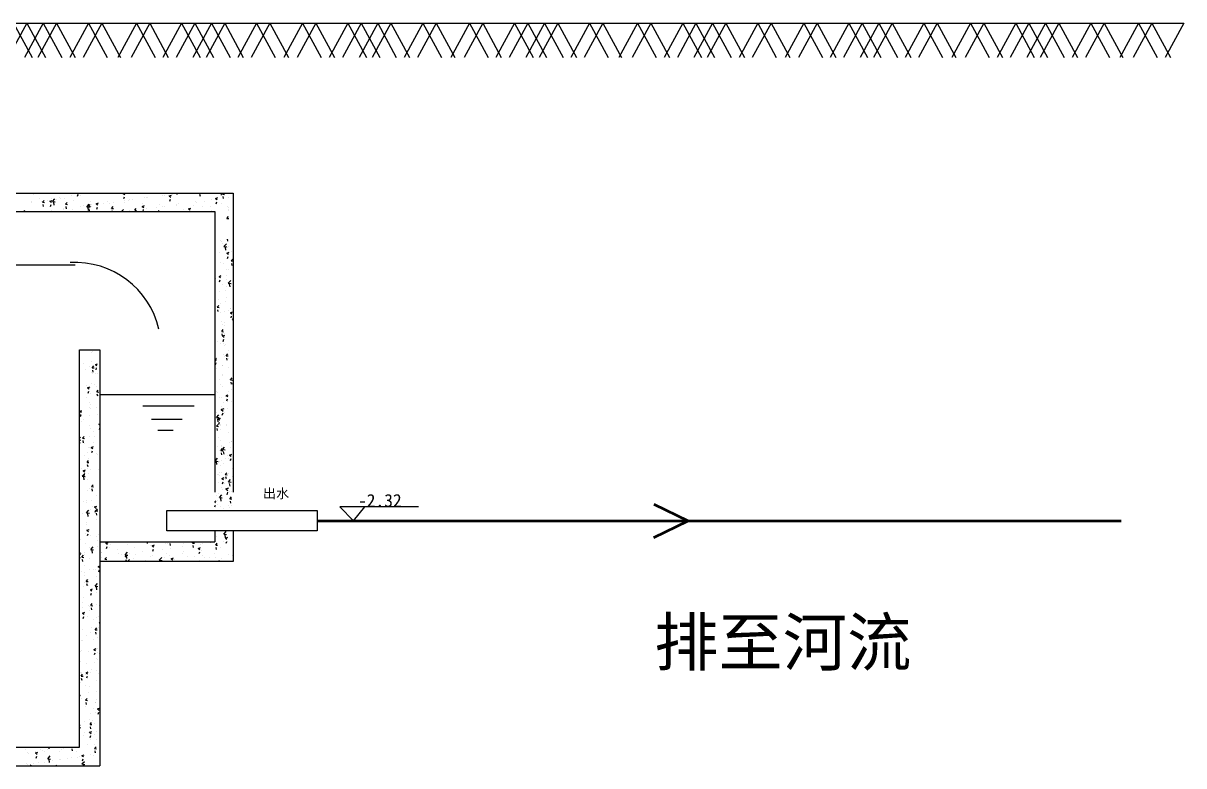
# Model space of a CAD drawing. Header units: inches. Extents: x -343134 to -190334, y -250018 to -182064.
# Drawn here: x -201167 to -190334, y -193351 to -186421 of the extents above; entities that cross this region are included whole.
import ezdxf

# ---------------------------------------------------------------- set-up
doc = ezdxf.new("R2010")
doc.units = ezdxf.units.IN
doc.header["$MEASUREMENT"] = 0
doc.linetypes.add('DASHDOT', pattern=[1, 0.5, -0.25, 0, -0.25])

# ---------------------------------------------------------------- blocks, each defined once
blk = doc.blocks.new('4')
at = {"ltscale": 5}
for p, q in [((50062.334, -10689.083), (50066.474, -10689.083)), ((50064.591, -10689.087), (50064.592, -10689.083)), ((50065.156, -10689.084), (50065.156, -10689.084)), ((50065.447, -10689.086), (50065.456, -10689.083)), ((50065.447, -10689.086), (50065.462, -10689.096)), ((50065.953, -10689.097), (50065.95, -10689.083)), ((50065.972, -10689.084), (50065.972, -10689.084)), ((50066.228, -10689.087), (50066.228, -10689.087)), ((50066.365, -10689.102), (50066.363, -10689.083)), ((50066.374, -10689.094), (50066.384, -10689.083)), ((50066.474, -10689.083), (50066.474, -10691.876)), ((50064.589, -10689.159), (50064.589, -10689.159)), ((50064.591, -10689.172), (50064.591, -10689.172)), ((50064.613, -10689.1), (50064.613, -10689.1)), ((50064.663, -10689.138), (50064.663, -10689.138)), ((50064.685, -10689.166), (50064.685, -10689.166)), ((50064.694, -10689.169), (50064.709, -10689.152)), ((50064.694, -10689.169), (50064.712, -10689.171)), ((50064.703, -10689.21), (50064.7, -10689.191)), ((50064.745, -10689.151), (50064.745, -10689.151)), ((50064.764, -10689.159), (50064.785, -10689.151)), ((50064.764, -10689.159), (50064.779, -10689.169)), ((50064.77, -10689.208), (50064.776, -10689.19)), ((50064.778, -10689.134), (50064.778, -10689.134)), ((50064.787, -10689.161), (50064.81, -10689.137)), ((50064.787, -10689.161), (50064.813, -10689.165)), ((50064.804, -10689.196), (50064.801, -10689.168)), ((50064.823, -10689.145), (50064.823, -10689.145)), ((50064.853, -10689.124), (50064.853, -10689.124)), ((50064.86, -10689.136), (50064.86, -10689.136)), ((50064.897, -10689.132), (50064.897, -10689.132)), ((50064.909, -10689.188), (50064.924, -10689.171)), ((50064.909, -10689.188), (50064.927, -10689.19)), ((50064.967, -10689.109), (50064.967, -10689.109)), ((50064.984, -10689.152), (50064.984, -10689.152)), ((50065.022, -10689.111), (50065.028, -10689.093)), ((50065.034, -10689.106), (50065.034, -10689.106)), ((50065.053, -10689.11), (50065.053, -10689.11)), ((50065.107, -10689.211), (50065.13, -10689.186)), ((50065.125, -10689.207), (50065.139, -10689.19)), ((50065.144, -10689.159), (50065.144, -10689.159)), ((50065.152, -10689.193), (50065.152, -10689.193)), ((50065.195, -10689.183), (50065.216, -10689.175)), ((50065.195, -10689.183), (50065.21, -10689.193)), ((50065.203, -10689.188), (50065.203, -10689.188)), ((50065.207, -10689.088), (50065.207, -10689.088)), ((50065.266, -10689.178), (50065.266, -10689.178)), ((50065.304, -10689.165), (50065.304, -10689.165)), ((50065.324, -10689.181), (50065.324, -10689.181)), ((50065.355, -10689.169), (50065.355, -10689.169)), ((50065.453, -10689.135), (50065.459, -10689.117)), ((50065.456, -10689.153), (50065.456, -10689.153)), ((50065.464, -10689.172), (50065.464, -10689.172)), ((50065.499, -10689.151), (50065.499, -10689.151)), ((50065.51, -10689.147), (50065.51, -10689.147)), ((50065.531, -10689.143), (50065.531, -10689.143)), ((50065.624, -10689.179), (50065.624, -10689.179)), ((50065.644, -10689.128), (50065.644, -10689.128)), ((50065.664, -10689.125), (50065.664, -10689.125)), ((50065.674, -10689.12), (50065.674, -10689.12)), ((50065.784, -10689.186), (50065.784, -10689.186)), ((50065.816, -10689.106), (50065.816, -10689.106)), ((50065.834, -10689.103), (50065.834, -10689.103)), ((50065.849, -10689.09), (50065.849, -10689.09)), ((50065.878, -10689.11), (50065.899, -10689.102)), ((50065.878, -10689.11), (50065.893, -10689.12)), ((50065.884, -10689.159), (50065.89, -10689.141)), ((50065.909, -10689.093), (50065.909, -10689.093)), ((50065.944, -10689.192), (50065.944, -10689.192)), ((50065.968, -10689.184), (50065.968, -10689.184)), ((50066.122, -10689.162), (50066.122, -10689.162)), ((50066.133, -10689.172), (50066.133, -10689.172)), ((50066.168, -10689.116), (50066.164, -10689.097)), ((50066.208, -10689.162), (50066.208, -10689.162)), ((50066.274, -10689.143), (50066.274, -10689.143)), ((50066.309, -10689.134), (50066.33, -10689.126)), ((50066.309, -10689.134), (50066.324, -10689.144)), ((50066.315, -10689.183), (50066.321, -10689.165)), ((50066.322, -10689.147), (50066.322, -10689.147)), ((50066.361, -10689.179), (50066.361, -10689.179)), ((50066.374, -10689.094), (50066.392, -10689.096)), ((50066.383, -10689.135), (50066.38, -10689.116)), ((50066.388, -10689.094), (50066.388, -10689.094)), ((50066.429, -10689.121), (50066.429, -10689.121)), ((50064.231, -10689.254), (50066.302, -10689.254)), ((50064.515, -10689.254), (50064.533, -10689.247)), ((50064.699, -10689.252), (50064.699, -10689.252)), ((50064.742, -10689.251), (50064.742, -10689.251)), ((50064.774, -10689.243), (50064.774, -10689.243)), ((50064.888, -10689.228), (50064.888, -10689.228)), ((50064.893, -10689.232), (50064.893, -10689.232)), ((50064.919, -10689.229), (50064.915, -10689.21)), ((50064.974, -10689.241), (50064.974, -10689.241)), ((50065.049, -10689.209), (50065.049, -10689.209)), ((50065.077, -10689.203), (50065.077, -10689.203)), ((50065.107, -10689.211), (50065.134, -10689.215)), ((50065.124, -10689.246), (50065.121, -10689.217)), ((50065.125, -10689.207), (50065.142, -10689.208)), ((50065.134, -10689.248), (50065.13, -10689.229)), ((50065.149, -10689.211), (50065.149, -10689.211)), ((50065.201, -10689.232), (50065.207, -10689.214)), ((50065.34, -10689.226), (50065.354, -10689.208)), ((50065.34, -10689.226), (50065.358, -10689.227)), ((50065.347, -10689.254), (50065.345, -10689.248)), ((50065.433, -10689.254), (50065.45, -10689.236)), ((50065.507, -10689.246), (50065.507, -10689.246)), ((50065.555, -10689.244), (50065.569, -10689.227)), ((50065.555, -10689.244), (50065.573, -10689.246)), ((50065.565, -10689.246), (50065.565, -10689.246)), ((50065.626, -10689.207), (50065.647, -10689.199)), ((50065.626, -10689.207), (50065.641, -10689.217)), ((50065.633, -10689.254), (50065.638, -10689.238)), ((50065.661, -10689.225), (50065.661, -10689.225)), ((50065.755, -10689.221), (50065.755, -10689.221)), ((50065.778, -10689.254), (50065.785, -10689.246)), ((50065.812, -10689.206), (50065.812, -10689.206)), ((50065.83, -10689.212), (50065.83, -10689.212)), ((50065.944, -10689.197), (50065.944, -10689.197)), ((50066.011, -10689.239), (50066.011, -10689.239)), ((50066.057, -10689.231), (50066.078, -10689.223)), ((50066.057, -10689.231), (50066.072, -10689.241)), ((50066.105, -10689.199), (50066.105, -10689.199)), ((50066.186, -10689.209), (50066.186, -10689.209)), ((50066.265, -10689.206), (50066.265, -10689.206)), ((50066.27, -10689.243), (50066.27, -10689.243)), ((50066.302, -10689.254), (50066.302, -10691.876)), ((50066.416, -10689.32), (50066.43, -10689.303)), ((50066.425, -10689.213), (50066.425, -10689.213)), ((50066.426, -10689.221), (50066.426, -10689.221)), ((50066.432, -10689.24), (50066.432, -10689.24)), ((50066.433, -10689.245), (50066.433, -10689.245)), ((50066.416, -10689.32), (50066.434, -10689.321)), ((50066.422, -10689.321), (50066.422, -10689.321)), ((50066.425, -10689.532), (50066.421, -10689.513)), ((50066.428, -10689.52), (50066.428, -10689.52)), ((50066.353, -10689.53), (50066.353, -10689.53)), ((50066.367, -10689.538), (50066.367, -10689.538)), ((50066.373, -10689.552), (50066.373, -10689.552)), ((50066.388, -10689.581), (50066.411, -10689.556)), ((50066.388, -10689.581), (50066.414, -10689.585)), ((50066.405, -10689.616), (50066.402, -10689.587)), ((50066.419, -10689.592), (50066.419, -10689.592)), ((50066.43, -10689.578), (50066.43, -10689.578)), ((50066.463, -10689.624), (50066.463, -10689.624)), ((50066.307, -10689.69), (50066.307, -10689.69)), ((50066.349, -10689.638), (50066.349, -10689.638)), ((50066.36, -10689.731), (50066.36, -10689.731)), ((50066.415, -10689.644), (50066.436, -10689.636)), ((50066.415, -10689.644), (50066.43, -10689.654)), ((50066.415, -10689.692), (50066.415, -10689.692)), ((50066.421, -10689.693), (50066.427, -10689.675)), ((50066.457, -10689.717), (50066.472, -10689.7)), ((50066.457, -10689.717), (50066.474, -10689.718)), ((50066.467, -10689.697), (50066.467, -10689.697)), ((50056.93, -10689.754), (50064.999, -10689.753)), ((50066.384, -10689.742), (50066.384, -10689.742)), ((50066.411, -10689.792), (50066.411, -10689.792)), ((50066.432, -10689.797), (50066.432, -10689.797)), ((50066.466, -10689.758), (50066.463, -10689.739)), ((50066.305, -10689.86), (50066.305, -10689.86)), ((50066.312, -10689.884), (50066.312, -10689.884)), ((50066.342, -10689.861), (50066.363, -10689.853)), ((50066.342, -10689.861), (50066.357, -10689.872)), ((50066.348, -10689.911), (50066.354, -10689.893)), ((50066.372, -10689.932), (50066.372, -10689.932)), ((50066.408, -10689.892), (50066.408, -10689.892)), ((50066.409, -10689.85), (50066.409, -10689.85)), ((50066.416, -10689.954), (50066.416, -10689.954)), ((50066.427, -10689.923), (50066.451, -10689.898)), ((50066.427, -10689.923), (50066.454, -10689.927)), ((50066.445, -10689.958), (50066.441, -10689.929)), ((50066.472, -10689.89), (50066.472, -10689.89)), ((50066.349, -10690.003), (50066.349, -10690.003)), ((50066.404, -10689.991), (50066.404, -10689.991)), ((50066.412, -10690.062), (50066.412, -10690.062)), ((50066.325, -10690.149), (50066.34, -10690.132)), ((50066.325, -10690.149), (50066.343, -10690.151)), ((50066.337, -10690.072), (50066.337, -10690.072)), ((50066.36, -10690.111), (50066.36, -10690.111)), ((50066.4, -10690.091), (50066.4, -10690.091)), ((50066.447, -10690.165), (50066.447, -10690.165)), ((50066.451, -10690.163), (50066.451, -10690.163)), ((50066.334, -10690.19), (50066.331, -10690.172)), ((50066.333, -10690.18), (50066.333, -10690.18)), ((50066.354, -10690.196), (50066.354, -10690.196)), ((50066.397, -10690.191), (50066.397, -10690.191)), ((50066.431, -10690.177), (50066.431, -10690.177)), ((50066.448, -10690.2), (50066.469, -10690.192)), ((50066.448, -10690.2), (50066.463, -10690.21)), ((50066.454, -10690.249), (50066.46, -10690.231)), ((50066.467, -10690.265), (50066.474, -10690.258)), ((50066.467, -10690.265), (50066.474, -10690.266)), ((50066.367, -10690.375), (50066.381, -10690.358)), ((50066.367, -10690.375), (50066.385, -10690.377)), ((50066.368, -10690.284), (50066.368, -10690.284)), ((50066.371, -10690.312), (50066.371, -10690.312)), ((50066.391, -10690.315), (50066.391, -10690.315)), ((50066.393, -10690.291), (50066.393, -10690.291)), ((50066.332, -10690.469), (50066.332, -10690.469)), ((50066.359, -10690.491), (50066.359, -10690.491)), ((50066.376, -10690.416), (50066.373, -10690.397)), ((50066.375, -10690.417), (50066.396, -10690.409)), ((50066.375, -10690.417), (50066.39, -10690.427)), ((50066.381, -10690.467), (50066.387, -10690.448)), ((50066.386, -10690.491), (50066.386, -10690.491)), ((50066.389, -10690.391), (50066.389, -10690.391)), ((50066.399, -10690.495), (50066.399, -10690.495)), ((50065.039, -10694.254), (50065.039, -10690.547)), ((50065.039, -10690.547), (50065.231, -10690.547)), ((50065.041, -10690.566), (50065.041, -10690.566)), ((50065.152, -10690.574), (50065.152, -10690.574)), ((50065.154, -10690.551), (50065.154, -10690.551)), ((50065.159, -10690.558), (50065.159, -10690.558)), ((50065.231, -10690.547), (50065.231, -10694.254)), ((50065.231, -10690.547), (50065.231, -10694.254)), ((50065.231, -10690.547), (50065.231, -10694.428)), ((50066.382, -10690.591), (50066.382, -10690.591)), ((50066.396, -10690.509), (50066.396, -10690.509)), ((50066.396, -10690.604), (50066.396, -10690.604)), ((50066.409, -10690.601), (50066.423, -10690.584)), ((50066.409, -10690.601), (50066.426, -10690.602)), ((50066.431, -10690.556), (50066.431, -10690.556)), ((50065.075, -10690.67), (50065.075, -10690.67)), ((50065.134, -10690.701), (50065.134, -10690.701)), ((50065.156, -10690.658), (50065.156, -10690.658)), ((50065.159, -10690.714), (50065.174, -10690.696)), ((50065.188, -10690.684), (50065.209, -10690.676)), ((50065.188, -10690.684), (50065.203, -10690.694)), ((50066.302, -10690.635), (50066.323, -10690.627)), ((50066.302, -10690.635), (50066.317, -10690.645)), ((50066.308, -10690.684), (50066.314, -10690.666)), ((50066.32, -10690.614), (50066.32, -10690.614)), ((50066.37, -10690.691), (50066.37, -10690.691)), ((50066.378, -10690.69), (50066.378, -10690.69)), ((50066.418, -10690.642), (50066.414, -10690.623)), ((50066.43, -10690.707), (50066.43, -10690.707)), ((50066.433, -10690.628), (50066.433, -10690.628)), ((50065.093, -10690.727), (50065.093, -10690.727)), ((50065.152, -10690.758), (50065.152, -10690.758)), ((50065.157, -10690.767), (50065.157, -10690.767)), ((50065.159, -10690.713), (50065.177, -10690.715)), ((50065.168, -10690.754), (50065.165, -10690.736)), ((50065.186, -10690.763), (50065.186, -10690.763)), ((50065.194, -10690.733), (50065.2, -10690.715)), ((50065.206, -10690.767), (50065.206, -10690.767)), ((50066.317, -10690.722), (50066.317, -10690.722)), ((50066.375, -10690.781), (50066.375, -10690.781)), ((50066.375, -10690.79), (50066.375, -10690.79)), ((50066.45, -10690.826), (50066.465, -10690.809)), ((50065.107, -10690.881), (50065.107, -10690.881)), ((50065.115, -10690.901), (50065.136, -10690.893)), ((50065.115, -10690.901), (50065.13, -10690.911)), ((50065.146, -10690.902), (50065.146, -10690.902)), ((50065.148, -10690.858), (50065.148, -10690.858)), ((50065.182, -10690.871), (50065.182, -10690.871)), ((50065.194, -10690.886), (50065.194, -10690.886)), ((50065.201, -10690.939), (50065.215, -10690.922)), ((50066.351, -10690.825), (50066.351, -10690.825)), ((50066.358, -10690.87), (50066.358, -10690.87)), ((50066.371, -10690.89), (50066.371, -10690.89)), ((50066.438, -10690.821), (50066.438, -10690.821)), ((50066.45, -10690.826), (50066.468, -10690.828)), ((50066.459, -10690.867), (50066.456, -10690.849)), ((50066.462, -10690.919), (50066.462, -10690.919)), ((50066.47, -10690.867), (50066.474, -10690.855)), ((50065.103, -10690.99), (50065.103, -10690.99)), ((50065.121, -10690.95), (50065.127, -10690.932)), ((50065.145, -10690.958), (50065.145, -10690.958)), ((50065.201, -10690.939), (50065.219, -10690.941)), ((50065.21, -10690.98), (50065.206, -10690.961)), ((50065.217, -10690.975), (50065.217, -10690.975)), ((50065.231, -10690.964), (50066.302, -10690.964)), ((50066.315, -10690.934), (50066.315, -10690.934)), ((50066.329, -10690.941), (50066.329, -10690.941)), ((50066.349, -10690.992), (50066.349, -10690.992)), ((50066.367, -10690.99), (50066.367, -10690.99)), ((50066.383, -10691.037), (50066.383, -10691.037)), ((50066.405, -10690.983), (50066.405, -10690.983)), ((50066.408, -10690.973), (50066.429, -10690.965)), ((50066.408, -10690.973), (50066.423, -10690.983)), ((50066.414, -10691.022), (50066.421, -10691.004)), ((50066.425, -10691.029), (50066.425, -10691.029)), ((50066.43, -10690.936), (50066.43, -10690.936)), ((50066.458, -10691.027), (50066.458, -10691.027)), ((50065.039, -10691.132), (50065.042, -10691.129)), ((50065.042, -10691.119), (50065.063, -10691.111)), ((50065.042, -10691.119), (50065.057, -10691.129)), ((50065.133, -10691.081), (50065.133, -10691.081)), ((50065.135, -10691.04), (50065.135, -10691.04)), ((50065.138, -10691.093), (50065.138, -10691.093)), ((50065.141, -10691.058), (50065.141, -10691.058)), ((50065.199, -10691.08), (50065.199, -10691.08)), ((50065.632, -10691.069), (50066.109, -10691.069)), ((50066.32, -10691.127), (50066.32, -10691.127)), ((50066.361, -10691.104), (50066.389, -10691.093)), ((50066.361, -10691.104), (50066.381, -10691.118)), ((50066.364, -10691.09), (50066.364, -10691.09)), ((50066.369, -10691.071), (50066.369, -10691.071)), ((50066.372, -10691.157), (50066.381, -10691.133)), ((50066.379, -10691.146), (50066.379, -10691.146)), ((50066.395, -10691.13), (50066.395, -10691.13)), ((50066.417, -10691.094), (50066.417, -10691.094)), ((50065.039, -10691.147), (50065.045, -10691.148)), ((50065.048, -10691.168), (50065.054, -10691.15)), ((50065.059, -10691.211), (50065.059, -10691.211)), ((50065.076, -10691.192), (50065.076, -10691.192)), ((50065.137, -10691.157), (50065.137, -10691.157)), ((50065.205, -10691.147), (50065.205, -10691.147)), ((50065.221, -10691.239), (50065.231, -10691.236)), ((50065.221, -10691.239), (50065.231, -10691.246)), ((50065.713, -10691.192), (50065.999, -10691.192)), ((50066.304, -10691.156), (50066.304, -10691.156)), ((50066.318, -10691.259), (50066.333, -10691.242)), ((50066.319, -10691.177), (50066.339, -10691.154)), ((50066.319, -10691.177), (50066.343, -10691.179)), ((50066.327, -10691.187), (50066.327, -10691.187)), ((50066.334, -10691.219), (50066.33, -10691.194)), ((50066.335, -10691.191), (50066.356, -10691.183)), ((50066.335, -10691.191), (50066.35, -10691.201)), ((50066.341, -10691.24), (50066.348, -10691.222)), ((50066.345, -10691.209), (50066.345, -10691.209)), ((50066.357, -10691.246), (50066.357, -10691.246)), ((50066.357, -10691.25), (50066.357, -10691.25)), ((50066.36, -10691.19), (50066.36, -10691.19)), ((50066.411, -10691.241), (50066.411, -10691.241)), ((50066.414, -10691.249), (50066.414, -10691.249)), ((50065.039, -10691.37), (50065.049, -10691.36)), ((50065.069, -10691.372), (50065.083, -10691.354)), ((50065.13, -10691.357), (50065.13, -10691.357)), ((50065.134, -10691.257), (50065.134, -10691.257)), ((50065.145, -10691.282), (50065.145, -10691.282)), ((50065.17, -10691.305), (50065.17, -10691.305)), ((50065.177, -10691.352), (50065.177, -10691.352)), ((50065.227, -10691.289), (50065.231, -10691.278)), ((50065.772, -10691.295), (50065.915, -10691.295)), ((50066.318, -10691.259), (50066.336, -10691.261)), ((50066.327, -10691.3), (50066.324, -10691.281)), ((50066.357, -10691.29), (50066.357, -10691.29)), ((50066.429, -10691.316), (50066.429, -10691.316)), ((50065.039, -10691.386), (50065.052, -10691.388)), ((50065.043, -10691.419), (50065.039, -10691.39)), ((50065.069, -10691.372), (50065.087, -10691.373)), ((50065.078, -10691.413), (50065.075, -10691.394)), ((50065.081, -10691.386), (50065.081, -10691.386)), ((50065.091, -10691.423), (50065.091, -10691.423)), ((50065.126, -10691.457), (50065.126, -10691.457)), ((50065.132, -10691.461), (50065.132, -10691.461)), ((50065.148, -10691.457), (50065.169, -10691.449)), ((50065.148, -10691.457), (50065.163, -10691.467)), ((50065.166, -10691.413), (50065.166, -10691.413)), ((50066.328, -10691.448), (50066.328, -10691.448)), ((50066.335, -10691.367), (50066.335, -10691.367)), ((50066.353, -10691.39), (50066.353, -10691.39)), ((50066.36, -10691.485), (50066.374, -10691.467)), ((50066.362, -10691.44), (50066.362, -10691.44)), ((50066.368, -10691.451), (50066.368, -10691.451)), ((50066.375, -10691.478), (50066.394, -10691.455)), ((50066.438, -10691.412), (50066.438, -10691.412)), ((50066.445, -10691.461), (50066.445, -10691.461)), ((50066.459, -10691.406), (50066.459, -10691.406)), ((50066.461, -10691.399), (50066.461, -10691.399)), ((50065.087, -10691.532), (50065.087, -10691.532)), ((50065.118, -10691.505), (50065.118, -10691.505)), ((50065.123, -10691.557), (50065.123, -10691.557)), ((50065.154, -10691.506), (50065.16, -10691.488)), ((50065.2, -10691.517), (50065.2, -10691.517)), ((50065.204, -10691.526), (50065.204, -10691.526)), ((50066.306, -10691.583), (50066.329, -10691.558)), ((50066.332, -10691.57), (50066.332, -10691.57)), ((50066.349, -10691.489), (50066.349, -10691.489)), ((50066.36, -10691.485), (50066.378, -10691.486)), ((50066.369, -10691.525), (50066.366, -10691.507)), ((50066.367, -10691.579), (50066.367, -10691.579)), ((50066.375, -10691.478), (50066.399, -10691.48)), ((50066.39, -10691.519), (50066.385, -10691.494)), ((50066.399, -10691.559), (50066.399, -10691.559)), ((50066.424, -10691.535), (50066.424, -10691.535)), ((50066.433, -10691.556), (50066.433, -10691.556)), ((50066.441, -10691.529), (50066.462, -10691.521)), ((50066.441, -10691.529), (50066.456, -10691.539)), ((50066.442, -10691.569), (50066.442, -10691.569)), ((50066.448, -10691.578), (50066.454, -10691.56)), ((50065.059, -10691.658), (50065.059, -10691.658)), ((50065.075, -10691.675), (50065.096, -10691.667)), ((50065.075, -10691.675), (50065.09, -10691.685)), ((50065.11, -10691.597), (50065.125, -10691.58)), ((50065.11, -10691.597), (50065.128, -10691.599)), ((50065.12, -10691.638), (50065.116, -10691.619)), ((50065.119, -10691.657), (50065.119, -10691.657)), ((50065.121, -10691.635), (50065.121, -10691.635)), ((50065.144, -10691.661), (50065.144, -10691.661)), ((50065.219, -10691.665), (50065.219, -10691.665)), ((50066.306, -10691.583), (50066.333, -10691.587)), ((50066.323, -10691.618), (50066.32, -10691.589)), ((50066.346, -10691.589), (50066.346, -10691.589)), ((50066.356, -10691.63), (50066.356, -10691.63)), ((50066.363, -10691.687), (50066.363, -10691.687)), ((50066.383, -10691.604), (50066.383, -10691.604)), ((50066.467, -10691.657), (50066.467, -10691.657)), ((50066.473, -10691.599), (50066.473, -10691.599)), ((50065.043, -10691.753), (50065.043, -10691.753)), ((50065.065, -10691.726), (50065.089, -10691.701)), ((50065.065, -10691.726), (50065.092, -10691.73)), ((50065.083, -10691.761), (50065.079, -10691.732)), ((50065.081, -10691.724), (50065.087, -10691.706)), ((50065.115, -10691.757), (50065.115, -10691.757)), ((50065.123, -10691.698), (50065.123, -10691.698)), ((50066.327, -10691.714), (50066.327, -10691.714)), ((50066.338, -10691.789), (50066.338, -10691.789)), ((50066.34, -10691.712), (50066.34, -10691.712)), ((50066.342, -10691.689), (50066.342, -10691.689)), ((50066.343, -10691.715), (50066.343, -10691.715)), ((50066.368, -10691.747), (50066.389, -10691.739)), ((50066.368, -10691.747), (50066.383, -10691.757)), ((50066.375, -10691.796), (50066.381, -10691.778)), ((50066.397, -10691.791), (50066.397, -10691.791)), ((50066.401, -10691.71), (50066.416, -10691.693)), ((50066.401, -10691.71), (50066.419, -10691.712)), ((50066.404, -10691.752), (50066.404, -10691.752)), ((50066.411, -10691.751), (50066.407, -10691.732)), ((50066.428, -10691.696), (50066.428, -10691.696)), ((50066.43, -10691.779), (50066.45, -10691.756)), ((50066.43, -10691.779), (50066.454, -10691.781)), ((50066.445, -10691.82), (50066.441, -10691.795)), ((50066.468, -10691.732), (50066.468, -10691.732)), ((50065.112, -10691.857), (50065.112, -10691.857)), ((50065.131, -10691.84), (50065.131, -10691.84)), ((50065.152, -10691.823), (50065.166, -10691.806)), ((50065.152, -10691.823), (50065.17, -10691.825)), ((50065.153, -10691.847), (50065.153, -10691.847)), ((50065.161, -10691.864), (50065.158, -10691.845)), ((50065.16, -10691.817), (50065.16, -10691.817)), ((50065.228, -10691.837), (50065.228, -10691.837)), ((50065.231, -10691.836), (50065.231, -10693.021)), ((50066.303, -10691.807), (50066.303, -10691.807)), ((50066.335, -10691.889), (50066.335, -10691.889)), ((50066.346, -10691.924), (50066.369, -10691.9)), ((50066.368, -10691.831), (50066.368, -10691.831)), ((50066.374, -10691.852), (50066.374, -10691.852)), ((50066.406, -10691.845), (50066.434, -10691.835)), ((50066.406, -10691.845), (50066.425, -10691.859)), ((50066.417, -10691.898), (50066.425, -10691.874)), ((50066.441, -10691.871), (50066.441, -10691.871)), ((50066.463, -10691.865), (50066.463, -10691.865)), ((50065.074, -10691.965), (50065.074, -10691.965)), ((50065.101, -10691.97), (50065.101, -10691.97)), ((50065.108, -10691.956), (50065.108, -10691.956)), ((50065.149, -10691.955), (50065.149, -10691.955)), ((50065.165, -10692.011), (50065.165, -10692.011)), ((50065.181, -10692.013), (50065.202, -10692.005)), ((50065.203, -10691.906), (50065.203, -10691.906)), ((50066.302, -10691.962), (50066.316, -10691.956)), ((50066.302, -10691.969), (50066.31, -10691.974)), ((50066.302, -10692.012), (50066.308, -10691.995)), ((50066.319, -10691.909), (50066.319, -10691.909)), ((50066.327, -10691.954), (50066.327, -10691.954)), ((50066.331, -10691.989), (50066.331, -10691.989)), ((50066.346, -10691.924), (50066.373, -10691.929)), ((50066.355, -10692.01), (50066.355, -10692.01)), ((50066.363, -10691.959), (50066.36, -10691.931)), ((50066.429, -10692.003), (50066.429, -10692.003)), ((50066.443, -10691.936), (50066.458, -10691.919)), ((50066.443, -10691.936), (50066.461, -10691.937)), ((50066.452, -10691.977), (50066.449, -10691.958)), ((50066.458, -10691.998), (50066.458, -10691.998)), ((50065.07, -10692.073), (50065.07, -10692.073)), ((50065.105, -10692.068), (50065.128, -10692.043)), ((50065.105, -10692.056), (50065.105, -10692.056)), ((50065.105, -10692.068), (50065.132, -10692.072)), ((50065.122, -10692.103), (50065.119, -10692.074)), ((50065.143, -10692.041), (50065.143, -10692.041)), ((50065.181, -10692.013), (50065.196, -10692.023)), ((50065.184, -10692.059), (50065.184, -10692.059)), ((50065.187, -10692.062), (50065.193, -10692.044)), ((50065.194, -10692.049), (50065.208, -10692.031)), ((50065.194, -10692.049), (50065.212, -10692.05)), ((50065.203, -10692.089), (50065.199, -10692.071)), ((50066.383, -10692.025), (50066.383, -10692.025)), ((50066.423, -10692.042), (50066.423, -10692.042)), ((50066.439, -10692.02), (50066.439, -10692.02)), ((50065.042, -10692.123), (50065.042, -10692.123)), ((50065.101, -10692.156), (50065.101, -10692.156)), ((50065.105, -10692.177), (50065.105, -10692.177)), ((50065.108, -10692.23), (50065.129, -10692.222)), ((50065.13, -10692.22), (50065.13, -10692.22)), ((50065.202, -10692.13), (50065.202, -10692.13)), ((50065.047, -10692.317), (50065.047, -10692.317)), ((50065.097, -10692.256), (50065.097, -10692.256)), ((50065.108, -10692.23), (50065.123, -10692.241)), ((50065.114, -10692.28), (50065.12, -10692.262)), ((50065.143, -10692.283), (50065.143, -10692.283)), ((50065.202, -10692.286), (50065.202, -10692.286)), ((50065.207, -10692.323), (50065.207, -10692.323)), ((50065.216, -10692.27), (50065.216, -10692.27)), ((50066.302, -10692.237), (50066.302, -10692.338)), ((50066.32, -10692.288), (50066.32, -10692.288)), ((50066.381, -10692.333), (50066.381, -10692.333)), ((50066.386, -10692.266), (50066.409, -10692.242)), ((50066.386, -10692.266), (50066.412, -10692.27)), ((50066.403, -10692.301), (50066.4, -10692.273)), ((50066.402, -10692.303), (50066.423, -10692.294)), ((50066.402, -10692.303), (50066.416, -10692.313)), ((50066.408, -10692.352), (50066.414, -10692.334)), ((50066.425, -10692.337), (50066.425, -10692.337)), ((50066.474, -10692.237), (50066.474, -10692.521)), ((50065.039, -10692.447), (50065.056, -10692.44)), ((50065.084, -10692.435), (50065.084, -10692.435)), ((50065.094, -10692.356), (50065.094, -10692.356)), ((50065.137, -10692.389), (50065.137, -10692.389)), ((50065.142, -10692.421), (50065.142, -10692.421)), ((50065.145, -10692.41), (50065.168, -10692.385)), ((50065.145, -10692.41), (50065.171, -10692.414)), ((50065.162, -10692.445), (50065.159, -10692.416)), ((50065.212, -10692.379), (50065.212, -10692.379)), ((50065.231, -10692.338), (50066.302, -10692.338)), ((50065.241, -10692.437), (50065.241, -10692.437)), ((50065.244, -10692.442), (50065.244, -10692.442)), ((50065.287, -10692.351), (50065.308, -10692.343)), ((50065.287, -10692.351), (50065.302, -10692.361)), ((50065.293, -10692.4), (50065.299, -10692.382)), ((50065.317, -10692.391), (50065.317, -10692.391)), ((50065.325, -10692.364), (50065.325, -10692.364)), ((50065.397, -10692.414), (50065.397, -10692.414)), ((50065.465, -10692.459), (50065.488, -10692.435)), ((50065.492, -10692.361), (50065.492, -10692.361)), ((50065.515, -10692.339), (50065.515, -10692.339)), ((50065.551, -10692.393), (50065.551, -10692.393)), ((50065.625, -10692.432), (50065.625, -10692.432)), ((50065.675, -10692.353), (50065.672, -10692.338)), ((50065.687, -10692.344), (50065.687, -10692.344)), ((50065.703, -10692.374), (50065.703, -10692.374)), ((50065.718, -10692.375), (50065.739, -10692.367)), ((50065.718, -10692.375), (50065.733, -10692.385)), ((50065.724, -10692.424), (50065.731, -10692.406)), ((50065.814, -10692.407), (50065.814, -10692.407)), ((50065.847, -10692.35), (50065.847, -10692.35)), ((50065.859, -10692.351), (50065.859, -10692.351)), ((50065.89, -10692.372), (50065.887, -10692.353)), ((50065.889, -10692.397), (50065.889, -10692.397)), ((50066.003, -10692.382), (50066.003, -10692.382)), ((50066.007, -10692.357), (50066.007, -10692.357)), ((50066.009, -10692.43), (50066.009, -10692.43)), ((50066.096, -10692.35), (50066.105, -10692.338)), ((50066.096, -10692.35), (50066.114, -10692.351)), ((50066.105, -10692.39), (50066.102, -10692.372)), ((50066.149, -10692.399), (50066.17, -10692.391)), ((50066.15, -10692.399), (50066.164, -10692.409)), ((50066.156, -10692.448), (50066.162, -10692.43)), ((50066.161, -10692.411), (50066.161, -10692.411)), ((50066.168, -10692.364), (50066.168, -10692.364)), ((50066.179, -10692.42), (50066.179, -10692.42)), ((50066.192, -10692.357), (50066.192, -10692.357)), ((50066.267, -10692.348), (50066.267, -10692.348)), ((50066.311, -10692.368), (50066.326, -10692.351)), ((50066.311, -10692.368), (50066.329, -10692.37)), ((50066.316, -10692.388), (50066.316, -10692.388)), ((50066.32, -10692.409), (50066.317, -10692.39)), ((50066.328, -10692.371), (50066.328, -10692.371)), ((50066.354, -10692.39), (50066.354, -10692.39)), ((50066.47, -10692.367), (50066.47, -10692.367)), ((50065.039, -10692.451), (50065.05, -10692.458)), ((50065.041, -10692.497), (50065.047, -10692.479)), ((50065.058, -10692.507), (50065.058, -10692.507)), ((50065.062, -10692.481), (50065.076, -10692.464)), ((50065.062, -10692.481), (50065.08, -10692.483)), ((50065.071, -10692.522), (50065.067, -10692.503)), ((50065.09, -10692.456), (50065.09, -10692.456)), ((50065.133, -10692.497), (50065.133, -10692.497)), ((50066.474, -10692.521), (50065.231, -10692.521)), ((50065.246, -10692.482), (50065.246, -10692.482)), ((50065.277, -10692.5), (50065.291, -10692.483)), ((50065.277, -10692.5), (50065.295, -10692.502)), ((50065.394, -10692.514), (50065.394, -10692.514)), ((50065.404, -10692.449), (50065.404, -10692.449)), ((50065.436, -10692.457), (50065.436, -10692.457)), ((50065.465, -10692.459), (50065.492, -10692.463)), ((50065.466, -10692.472), (50065.487, -10692.464)), ((50065.466, -10692.472), (50065.481, -10692.482)), ((50065.473, -10692.521), (50065.478, -10692.503)), ((50065.482, -10692.494), (50065.479, -10692.466)), ((50065.492, -10692.519), (50065.507, -10692.502)), ((50065.492, -10692.519), (50065.51, -10692.52)), ((50065.511, -10692.447), (50065.511, -10692.447)), ((50065.548, -10692.493), (50065.548, -10692.493)), ((50065.564, -10692.456), (50065.564, -10692.456)), ((50065.654, -10692.51), (50065.654, -10692.51)), ((50065.699, -10692.474), (50065.699, -10692.474)), ((50065.722, -10692.521), (50065.722, -10692.52)), ((50065.724, -10692.463), (50065.724, -10692.463)), ((50065.785, -10692.509), (50065.808, -10692.485)), ((50065.785, -10692.509), (50065.812, -10692.513)), ((50065.8, -10692.521), (50065.799, -10692.515)), ((50065.81, -10692.516), (50065.81, -10692.516)), ((50065.829, -10692.48), (50065.829, -10692.48)), ((50065.855, -10692.451), (50065.855, -10692.451)), ((50065.884, -10692.469), (50065.884, -10692.469)), ((50065.897, -10692.496), (50065.918, -10692.488)), ((50065.897, -10692.496), (50065.912, -10692.506)), ((50065.924, -10692.501), (50065.924, -10692.501)), ((50066.004, -10692.45), (50066.004, -10692.45)), ((50066.045, -10692.476), (50066.045, -10692.476)), ((50066.076, -10692.516), (50066.076, -10692.516)), ((50066.113, -10692.476), (50066.113, -10692.476)), ((50066.157, -10692.511), (50066.157, -10692.511)), ((50066.188, -10692.466), (50066.188, -10692.466)), ((50066.205, -10692.483), (50066.205, -10692.483)), ((50066.251, -10692.486), (50066.251, -10692.486)), ((50066.302, -10692.451), (50066.302, -10692.451)), ((50066.313, -10692.488), (50066.313, -10692.488)), ((50066.329, -10692.52), (50066.35, -10692.512)), ((50066.329, -10692.52), (50066.329, -10692.521)), ((50066.365, -10692.49), (50066.365, -10692.49)), ((50066.426, -10692.456), (50066.426, -10692.456)), ((50066.467, -10692.467), (50066.467, -10692.467)), ((50065.054, -10692.615), (50065.054, -10692.615)), ((50065.083, -10692.655), (50065.083, -10692.655)), ((50065.086, -10692.556), (50065.086, -10692.556)), ((50065.089, -10692.629), (50065.089, -10692.629)), ((50065.13, -10692.6), (50065.13, -10692.6)), ((50065.168, -10692.6), (50065.168, -10692.6)), ((50065.185, -10692.596), (50065.185, -10692.596)), ((50065.214, -10692.569), (50065.231, -10692.562)), ((50065.214, -10692.569), (50065.229, -10692.579)), ((50065.22, -10692.618), (50065.226, -10692.6)), ((50065.079, -10692.755), (50065.079, -10692.755)), ((50065.089, -10692.719), (50065.089, -10692.719)), ((50065.103, -10692.707), (50065.118, -10692.69)), ((50065.103, -10692.707), (50065.121, -10692.708)), ((50065.113, -10692.748), (50065.109, -10692.729)), ((50065.126, -10692.748), (50065.126, -10692.748)), ((50065.185, -10692.751), (50065.208, -10692.727)), ((50065.185, -10692.751), (50065.211, -10692.756)), ((50065.202, -10692.787), (50065.199, -10692.758)), ((50065.201, -10692.666), (50065.201, -10692.666)), ((50065.231, -10692.736), (50065.231, -10692.736)), ((50065.075, -10692.855), (50065.075, -10692.855)), ((50065.141, -10692.786), (50065.162, -10692.778)), ((50065.141, -10692.786), (50065.156, -10692.796)), ((50065.141, -10692.801), (50065.141, -10692.801)), ((50065.147, -10692.836), (50065.153, -10692.817)), ((50065.199, -10692.812), (50065.199, -10692.812)), ((50065.227, -10692.836), (50065.227, -10692.836)), ((50065.067, -10692.901), (50065.067, -10692.901)), ((50065.072, -10692.955), (50065.072, -10692.955)), ((50065.12, -10692.93), (50065.12, -10692.93)), ((50065.129, -10692.98), (50065.129, -10692.98)), ((50065.131, -10692.942), (50065.131, -10692.942)), ((50065.145, -10692.932), (50065.159, -10692.915)), ((50065.145, -10692.932), (50065.163, -10692.934)), ((50065.154, -10692.973), (50065.151, -10692.954)), ((50065.195, -10692.92), (50065.195, -10692.92)), ((50065.223, -10692.936), (50065.223, -10692.936)), ((50065.227, -10692.908), (50065.227, -10692.908)), ((50065.041, -10693.049), (50065.041, -10693.049)), ((50065.068, -10693.004), (50065.089, -10692.996)), ((50065.068, -10693.004), (50065.083, -10693.014)), ((50065.068, -10693.055), (50065.068, -10693.055)), ((50065.074, -10693.053), (50065.08, -10693.035)), ((50065.116, -10693.039), (50065.116, -10693.039)), ((50065.168, -10693.061), (50065.168, -10693.061)), ((50065.201, -10693.046), (50065.201, -10693.046)), ((50065.22, -10693.036), (50065.22, -10693.036)), ((50065.224, -10693.093), (50065.231, -10693.087)), ((50065.224, -10693.093), (50065.231, -10693.094)), ((50065.23, -10693.024), (50065.23, -10693.024)), ((50065.064, -10693.155), (50065.064, -10693.155)), ((50065.14, -10693.181), (50065.14, -10693.181)), ((50065.151, -10693.142), (50065.151, -10693.142)), ((50065.187, -10693.158), (50065.201, -10693.141)), ((50065.187, -10693.158), (50065.205, -10693.16)), ((50065.196, -10693.199), (50065.192, -10693.18)), ((50065.216, -10693.136), (50065.216, -10693.136)), ((50065.061, -10693.255), (50065.061, -10693.255)), ((50065.072, -10693.26), (50065.072, -10693.26)), ((50065.109, -10693.214), (50065.109, -10693.214)), ((50065.173, -10693.254), (50065.173, -10693.254)), ((50065.212, -10693.235), (50065.212, -10693.235)), ((50065.05, -10693.366), (50065.05, -10693.366)), ((50065.057, -10693.355), (50065.057, -10693.355)), ((50065.128, -10693.36), (50065.128, -10693.36)), ((50065.174, -10693.342), (50065.195, -10693.334)), ((50065.174, -10693.342), (50065.189, -10693.352)), ((50065.18, -10693.391), (50065.186, -10693.373)), ((50065.183, -10693.354), (50065.183, -10693.354)), ((50065.209, -10693.335), (50065.209, -10693.335)), ((50065.21, -10693.373), (50065.21, -10693.373)), ((50065.228, -10693.384), (50065.231, -10693.381)), ((50065.228, -10693.384), (50065.231, -10693.384)), ((50065.053, -10693.454), (50065.053, -10693.454)), ((50065.104, -10693.472), (50065.104, -10693.472)), ((50065.151, -10693.526), (50065.151, -10693.526)), ((50065.179, -10693.462), (50065.179, -10693.462)), ((50065.2, -10693.426), (50065.2, -10693.426)), ((50065.205, -10693.435), (50065.205, -10693.435)), ((50065.05, -10693.554), (50065.05, -10693.554)), ((50065.055, -10693.56), (50065.055, -10693.56)), ((50065.055, -10693.591), (50065.069, -10693.573)), ((50065.055, -10693.591), (50065.073, -10693.592)), ((50065.064, -10693.631), (50065.06, -10693.613)), ((50065.1, -10693.581), (50065.1, -10693.581)), ((50065.101, -10693.56), (50065.122, -10693.552)), ((50065.101, -10693.56), (50065.116, -10693.57)), ((50065.107, -10693.609), (50065.113, -10693.591)), ((50065.139, -10693.561), (50065.139, -10693.561)), ((50065.198, -10693.635), (50065.198, -10693.635)), ((50065.201, -10693.535), (50065.201, -10693.535)), ((50065.214, -10693.566), (50065.214, -10693.566)), ((50065.215, -10693.567), (50065.215, -10693.567)), ((50065.046, -10693.654), (50065.046, -10693.654)), ((50065.092, -10693.679), (50065.092, -10693.679)), ((50065.127, -10693.74), (50065.127, -10693.74)), ((50065.135, -10693.684), (50065.135, -10693.684)), ((50065.194, -10693.735), (50065.194, -10693.735)), ((50065.039, -10693.773), (50065.049, -10693.769)), ((50065.039, -10693.784), (50065.043, -10693.787)), ((50065.039, -10693.813), (50065.04, -10693.808)), ((50065.043, -10693.754), (50065.043, -10693.754)), ((50065.056, -10693.802), (50065.056, -10693.802)), ((50065.096, -10693.816), (50065.111, -10693.799)), ((50065.096, -10693.816), (50065.114, -10693.818)), ((50065.105, -10693.857), (50065.102, -10693.838)), ((50065.19, -10693.835), (50065.19, -10693.835)), ((50065.193, -10693.839), (50065.193, -10693.839)), ((50065.199, -10693.806), (50065.199, -10693.806)), ((50065.097, -10693.873), (50065.097, -10693.873)), ((50065.138, -10693.941), (50065.138, -10693.941)), ((50065.166, -10693.896), (50065.166, -10693.896)), ((50065.187, -10693.935), (50065.187, -10693.935)), ((50065.207, -10693.898), (50065.228, -10693.89)), ((50065.207, -10693.898), (50065.222, -10693.908)), ((50065.213, -10693.947), (50065.22, -10693.929)), ((50065.039, -10694.053), (50065.047, -10694.045)), ((50065.087, -10694.014), (50065.087, -10694.014)), ((50065.134, -10693.992), (50065.134, -10693.992)), ((50065.138, -10694.042), (50065.152, -10694.025)), ((50065.138, -10694.042), (50065.156, -10694.043)), ((50065.147, -10694.083), (50065.144, -10694.064)), ((50065.163, -10694.004), (50065.163, -10694.004)), ((50065.183, -10694.034), (50065.183, -10694.034)), ((50065.039, -10694.072), (50065.05, -10694.074)), ((50065.041, -10694.104), (50065.039, -10694.089)), ((50065.075, -10694.145), (50065.075, -10694.145)), ((50065.084, -10694.122), (50065.084, -10694.122)), ((50065.126, -10694.12), (50065.126, -10694.12)), ((50065.134, -10694.116), (50065.155, -10694.108)), ((50065.134, -10694.116), (50065.149, -10694.126)), ((50065.14, -10694.165), (50065.147, -10694.147)), ((50065.179, -10694.134), (50065.179, -10694.134)), ((50065.197, -10694.107), (50065.197, -10694.107)), ((50059.74, -10694.254), (50065.039, -10694.254)), ((50064.535, -10694.277), (50064.535, -10694.277)), ((50064.673, -10694.276), (50064.673, -10694.276)), ((50064.695, -10694.284), (50064.695, -10694.284)), ((50064.74, -10694.276), (50064.74, -10694.276)), ((50064.758, -10694.271), (50064.755, -10694.254)), ((50064.87, -10694.274), (50064.87, -10694.274)), ((50064.888, -10694.262), (50064.891, -10694.254)), ((50064.974, -10694.29), (50064.97, -10694.271)), ((50065.118, -10694.226), (50065.118, -10694.226)), ((50065.139, -10694.185), (50065.139, -10694.185)), ((50065.176, -10694.234), (50065.176, -10694.234)), ((50065.18, -10694.268), (50065.194, -10694.25)), ((50065.18, -10694.268), (50065.197, -10694.269)), ((50065.198, -10694.186), (50065.198, -10694.186)), ((50064.551, -10694.3), (50064.551, -10694.3)), ((50064.563, -10694.316), (50064.563, -10694.316)), ((50064.626, -10694.291), (50064.626, -10694.291)), ((50064.63, -10694.309), (50064.651, -10694.301)), ((50064.63, -10694.309), (50064.645, -10694.319)), ((50064.636, -10694.358), (50064.642, -10694.34)), ((50064.661, -10694.394), (50064.661, -10694.394)), ((50064.714, -10694.297), (50064.714, -10694.297)), ((50064.743, -10694.362), (50064.766, -10694.337)), ((50064.743, -10694.362), (50064.77, -10694.366)), ((50064.76, -10694.397), (50064.757, -10694.368)), ((50064.788, -10694.381), (50064.788, -10694.381)), ((50064.851, -10694.369), (50064.851, -10694.369)), ((50064.856, -10694.291), (50064.856, -10694.291)), ((50064.867, -10694.374), (50064.867, -10694.374)), ((50064.926, -10694.359), (50064.926, -10694.359)), ((50064.963, -10694.351), (50064.963, -10694.351)), ((50065.016, -10694.297), (50065.016, -10694.297)), ((50065.021, -10694.353), (50065.021, -10694.353)), ((50065.039, -10694.344), (50065.039, -10694.344)), ((50065.061, -10694.333), (50065.082, -10694.325)), ((50065.061, -10694.333), (50065.076, -10694.343)), ((50065.063, -10694.411), (50065.087, -10694.387)), ((50065.067, -10694.382), (50065.074, -10694.364)), ((50065.138, -10694.321), (50065.138, -10694.321)), ((50065.172, -10694.334), (50065.172, -10694.334)), ((50065.176, -10694.304), (50065.176, -10694.304)), ((50065.189, -10694.308), (50065.185, -10694.29)), ((50065.229, -10694.319), (50065.229, -10694.319)), ((50059.854, -10694.428), (50065.231, -10694.428)), ((50064.548, -10694.409), (50064.548, -10694.409)), ((50064.559, -10694.416), (50064.559, -10694.416)), ((50064.583, -10694.428), (50064.59, -10694.42)), ((50064.613, -10694.411), (50064.613, -10694.411)), ((50064.711, -10694.397), (50064.711, -10694.397)), ((50064.813, -10694.428), (50064.83, -10694.422)), ((50065.063, -10694.411), (50065.09, -10694.415)), ((50065.079, -10694.428), (50065.077, -10694.418)), ((50065.225, -10694.428), (50065.225, -10694.428))]:
    blk.add_line(p, q, dxfattribs=at)
blk.add_lwpolyline([(50067.258, -10692.237), (50065.855, -10692.237), (50065.855, -10692.047), (50067.258, -10692.047)], close=True, dxfattribs=at)
blk.add_arc((50064.999, -10690.534), 0.803, 12.9898, 93.2816, dxfattribs=at)
at = {"ltscale": 5, "insert": (50066.751, -10691.841), "char_height": 0.09, "width": 63.86617, "attachment_point": 1}
blk.add_mtext('{\\fSimSun|b0|i0|c134|p2;出水}', dxfattribs=at)

msp = doc.modelspace()

# ---------------------------------------------------------------- linework, layer by layer
at = {"ltscale": 5}
for p, q in [((-333056, -186421), (-190334, -186421)), ((-201133, -186421), (-201308, -186742)), ((-201258, -186421), (-201084, -186742)), ((-200979, -186421), (-201153, -186742)), ((-201133, -186421), (-200959, -186742)), ((-200855, -186421), (-201029, -186742)), ((-200979, -186421), (-200805, -186742)), ((-200855, -186421), (-200681, -186742)), ((-200557, -186421), (-200731, -186742)), ((-200433, -186421), (-200607, -186742)), ((-200557, -186421), (-200383, -186742)), ((-200433, -186421), (-200259, -186742)), ((-200110, -186421), (-200284, -186742)), ((-199986, -186421), (-200160, -186742)), ((-200110, -186421), (-199936, -186742)), ((-199986, -186421), (-199812, -186742)), ((-199689, -186421), (-199863, -186742)), ((-199689, -186421), (-199863, -186742)), ((-199564, -186421), (-199738, -186742)), ((-199689, -186421), (-199515, -186742)), ((-199410, -186421), (-199584, -186742)), ((-199564, -186421), (-199390, -186742)), ((-199286, -186421), (-199460, -186742)), ((-199410, -186421), (-199236, -186742)), ((-199286, -186421), (-199112, -186742)), ((-198988, -186421), (-199162, -186742)), ((-198864, -186421), (-199038, -186742)), ((-198988, -186421), (-198814, -186742)), ((-198864, -186421), (-198690, -186742)), ((-198559, -186421), (-198733, -186742)), ((-198434, -186421), (-198608, -186742)), ((-198559, -186421), (-198385, -186742)), ((-198434, -186421), (-198260, -186742)), ((-198137, -186421), (-198311, -186742)), ((-198013, -186421), (-198187, -186742)), ((-198137, -186421), (-197963, -186742)), ((-197858, -186421), (-198032, -186742)), ((-198013, -186421), (-197839, -186742)), ((-197734, -186421), (-197908, -186742)), ((-197858, -186421), (-197684, -186742)), ((-197734, -186421), (-197560, -186742)), ((-197436, -186421), (-197611, -186742)), ((-197312, -186421), (-197486, -186742)), ((-197436, -186421), (-197262, -186742)), ((-197312, -186421), (-197138, -186742)), ((-197002, -186421), (-197176, -186742)), ((-196878, -186421), (-197052, -186742)), ((-197002, -186421), (-196828, -186742)), ((-196878, -186421), (-196704, -186742)), ((-196580, -186421), (-196754, -186742)), ((-196456, -186421), (-196630, -186742)), ((-196580, -186421), (-196406, -186742)), ((-196302, -186421), (-196476, -186742)), ((-196456, -186421), (-196282, -186742)), ((-196177, -186421), (-196351, -186742)), ((-196302, -186421), (-196128, -186742)), ((-196177, -186421), (-196003, -186742)), ((-195880, -186421), (-196054, -186742)), ((-195756, -186421), (-195930, -186742)), ((-195880, -186421), (-195706, -186742)), ((-195756, -186421), (-195582, -186742)), ((-195433, -186421), (-195607, -186742)), ((-195309, -186421), (-195483, -186742)), ((-195433, -186421), (-195259, -186742)), ((-195309, -186421), (-195135, -186742)), ((-195011, -186421), (-195185, -186742)), ((-195011, -186421), (-195185, -186742)), ((-194887, -186421), (-195061, -186742)), ((-195011, -186421), (-194837, -186742)), ((-194733, -186421), (-194907, -186742)), ((-194887, -186421), (-194713, -186742)), ((-194608, -186421), (-194782, -186742)), ((-194733, -186421), (-194559, -186742)), ((-194608, -186421), (-194434, -186742)), ((-194311, -186421), (-194485, -186742)), ((-194186, -186421), (-194361, -186742)), ((-194311, -186421), (-194137, -186742)), ((-194186, -186421), (-194012, -186742)), ((-193881, -186421), (-194055, -186742)), ((-193757, -186421), (-193931, -186742)), ((-193881, -186421), (-193707, -186742)), ((-193757, -186421), (-193583, -186742)), ((-193460, -186421), (-193634, -186742)), ((-193335, -186421), (-193509, -186742)), ((-193460, -186421), (-193285, -186742)), ((-193181, -186421), (-193355, -186742)), ((-193335, -186421), (-193161, -186742)), ((-193057, -186421), (-193231, -186742)), ((-193181, -186421), (-193007, -186742)), ((-193057, -186421), (-192883, -186742)), ((-192759, -186421), (-192933, -186742)), ((-192635, -186421), (-192809, -186742)), ((-192759, -186421), (-192585, -186742)), ((-192635, -186421), (-192461, -186742)), ((-192325, -186421), (-192499, -186742)), ((-192200, -186421), (-192375, -186742)), ((-192325, -186421), (-192151, -186742)), ((-192200, -186421), (-192026, -186742)), ((-191903, -186421), (-192077, -186742)), ((-191779, -186421), (-191953, -186742)), ((-191903, -186421), (-191729, -186742)), ((-191624, -186421), (-191798, -186742)), ((-191779, -186421), (-191605, -186742)), ((-191500, -186421), (-191674, -186742)), ((-191624, -186421), (-191450, -186742)), ((-191500, -186421), (-191326, -186742)), ((-191203, -186421), (-191377, -186742)), ((-191078, -186421), (-191252, -186742)), ((-191203, -186421), (-191028, -186742)), ((-191078, -186421), (-190904, -186742)), ((-190756, -186421), (-190930, -186742)), ((-190631, -186421), (-190805, -186742)), ((-190756, -186421), (-190582, -186742)), ((-190631, -186421), (-190457, -186742)), ((-190334, -186421), (-190508, -186742)), ((-197477, -190936), (-198211, -190936)), ((-198211, -190936), (-198084, -191065)), ((-198084, -191065), (-197977, -190936))]:
    msp.add_line(p, q, dxfattribs=at)
at = {"color": 5, "lineweight": 50, "ltscale": 5}
for p, q in [((-195280, -190909), (-194961, -191065)), ((-198423, -191065), (-190918, -191065)), ((-195280, -191221), (-194961, -191065))]:
    msp.add_line(p, q, dxfattribs=at)

# ---------------------------------------------------------------- block references
at = {"linetype": 'DASHDOT', "xscale": 1000, "yscale": 1000, "zscale": 1000}
msp.add_blockref('4', (-50265681, 10501077), dxfattribs=at)

# ---------------------------------------------------------------- texts
at = {"ltscale": 5, "attachment_point": 1}
for s, insert, char_height, width in [('-2.32', (-198042, -190815), 120, 6167.28), ('{\\fSimSun|b0|i0|c134|p2;排至河流}', (-195277, -191977), 440, 14801.47)]:
    msp.add_mtext(s, dxfattribs=dict(at, insert=insert, char_height=char_height, width=width))

doc.saveas('drawing.dxf')
